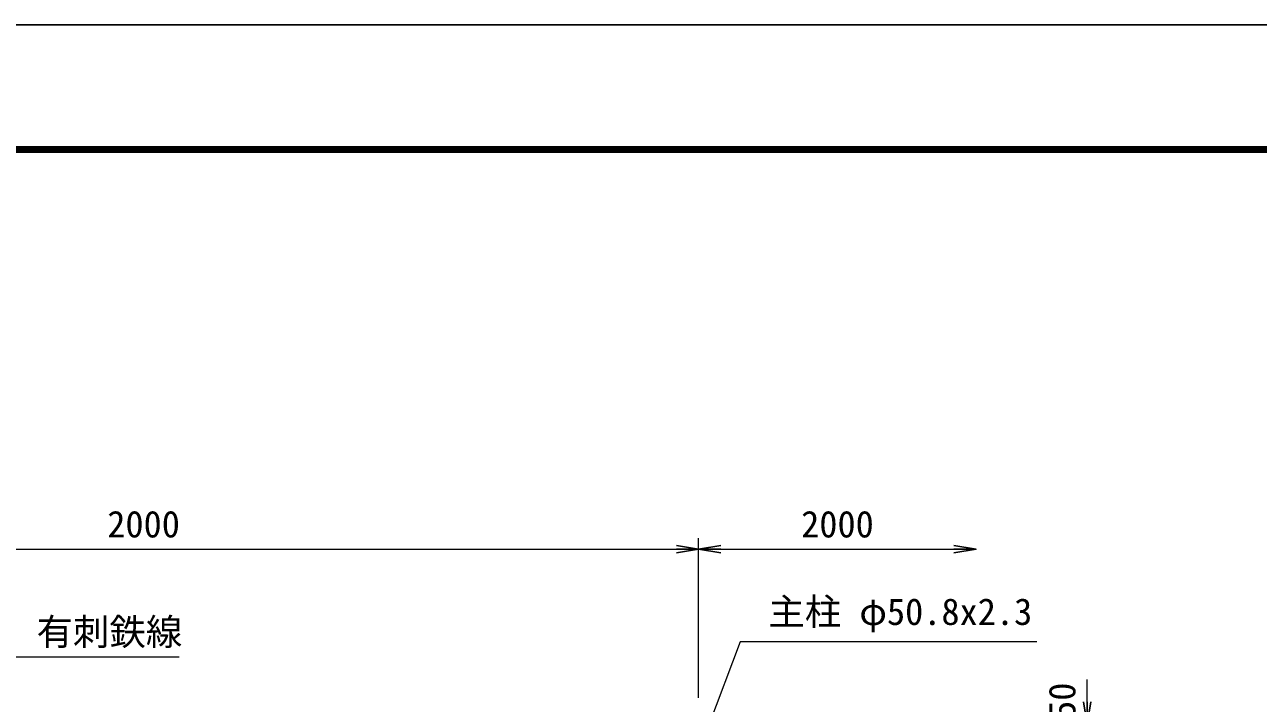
# Model space of a CAD drawing. Units: millimetres, scale not verified. Extents: x -4200 to 4200, y -2970 to 2970.
# Drawn here: x -2599 to -376, y 1748 to 2970 of the extents above; entities that cross this region are included whole.
import ezdxf
from ezdxf.enums import TextEntityAlignment as Align

# ---------------------------------------------------------------- set-up
doc = ezdxf.new("R2010")
doc.units = ezdxf.units.MM
doc.header["$LTSCALE"] = 10
for name, color, linetype, lineweight in [('0-3_D-STR-DIM', 7, 'Continuous', 13), ('0-8_D-STR-TXT', 7, 'Continuous', 13), ('0-C_D-TTL', 7, 'Continuous', 25)]:
    doc.layers.add(name, color=color, linetype=linetype, lineweight=lineweight)
doc.layers.add('0-4_0', color=7, linetype='Continuous')
doc.styles.add('ＭＳ ゴシック', font='')
doc.styles.get('ＭＳ ゴシック').set_extended_font_data('MS Gothic')

# ---------------------------------------------------------------- blocks, each defined once
blk = doc.blocks.new('_Open')
at = {"layer": '0-4_0'}
blk.add_line((-10, 1.667), (0, 0), dxfattribs=at)
blk.add_lwpolyline([(-10, -1.667), (0, 0), (-10, 0)], dxfattribs=at)

msp = doc.modelspace()

# ---------------------------------------------------------------- linework, layer by layer
at = {"layer": '0-3_D-STR-DIM'}
for p, q in [((-1384.65, 1757.29), (-1384.65, 2045.23)), ((-1384.65, 1757.29), (-1384.65, 2045.23)), ((-3344.65, 2025.23), (-1424.65, 2025.23)), ((-1344.65, 2025.23), (-924.65, 2025.23)), ((-684.65, 1750.23), (-684.65, 1790.23))]:
    msp.add_line(p, q, dxfattribs=at)
at = {"layer": '0-8_D-STR-TXT'}
for points in [[(-775.2, 1858.23), (-1309.88, 1858.23), (-1366.57, 1706.88)], [(-2320.09, 1830.69), (-2629.65, 1830.69), (-2761.42, 1366.15)]]:
    msp.add_lwpolyline(points, dxfattribs=at)
at = {"layer": '0-C_D-TTL', "color": 2}
msp.add_lwpolyline([(-4199.68, 2970.23), (4200.32, 2970.23), (4200.32, -2969.77), (-4199.68, -2969.77)], close=True, dxfattribs=at)
at = {"layer": '0-C_D-TTL'}
for points in [[(-3929.68, 2750.23), (3930.32, 2750.23), (3930.32, -2749.77), (-3929.68, -2749.77)], [(-3927.18, 2747.73), (3927.82, 2747.73), (3927.82, -2747.27), (-3927.18, -2747.27)], [(-3924.68, 2745.23), (3925.32, 2745.23), (3925.32, -2744.77), (-3924.68, -2744.77)], [(-3922.18, 2742.73), (3922.82, 2742.73), (3922.82, -2742.27), (-3922.18, -2742.27)], [(-3919.68, 2740.23), (3920.32, 2740.23), (3920.32, -2739.77), (-3919.68, -2739.77)]]:
    msp.add_lwpolyline(points, close=True, dxfattribs=at)

# ---------------------------------------------------------------- block references
at = {"layer": '0-3_D-STR-DIM', "xscale": 4, "yscale": 4}
for p in [(-1384.65, 2025.23), (-884.65, 2025.23)]:
    msp.add_blockref('_Open', p, dxfattribs=at)
for p, rotation in [((-1384.65, 2025.23), 180), ((-684.65, 1710.23), 270)]:
    msp.add_blockref('_Open', p, dxfattribs=dict(at, rotation=rotation))

# ---------------------------------------------------------------- texts
at = {"layer": '0-3_D-STR-DIM', "style": 'ＭＳ ゴシック'}
for p in [(-2449.9, 2031.97), (-1199.9, 2031.97)]:
    msp.add_text('2000', height=48.09, dxfattribs=at).set_placement(p, align=Align.BOTTOM_LEFT)
msp.add_text('50', height=48.09, rotation=90, dxfattribs=at).set_placement((-691.4, 1719.51), align=Align.BOTTOM_LEFT)
at = {"layer": '0-8_D-STR-TXT', "style": 'ＭＳ ゴシック'}
for s, p in [('主柱 φ50.8x2.3', (-1258.96, 1874.24)), ('有刺鉄線', (-2577.2, 1837.87))]:
    msp.add_text(s, height=48.09, dxfattribs=at).set_placement(p, align=Align.BOTTOM_LEFT)

doc.saveas('drawing.dxf')
